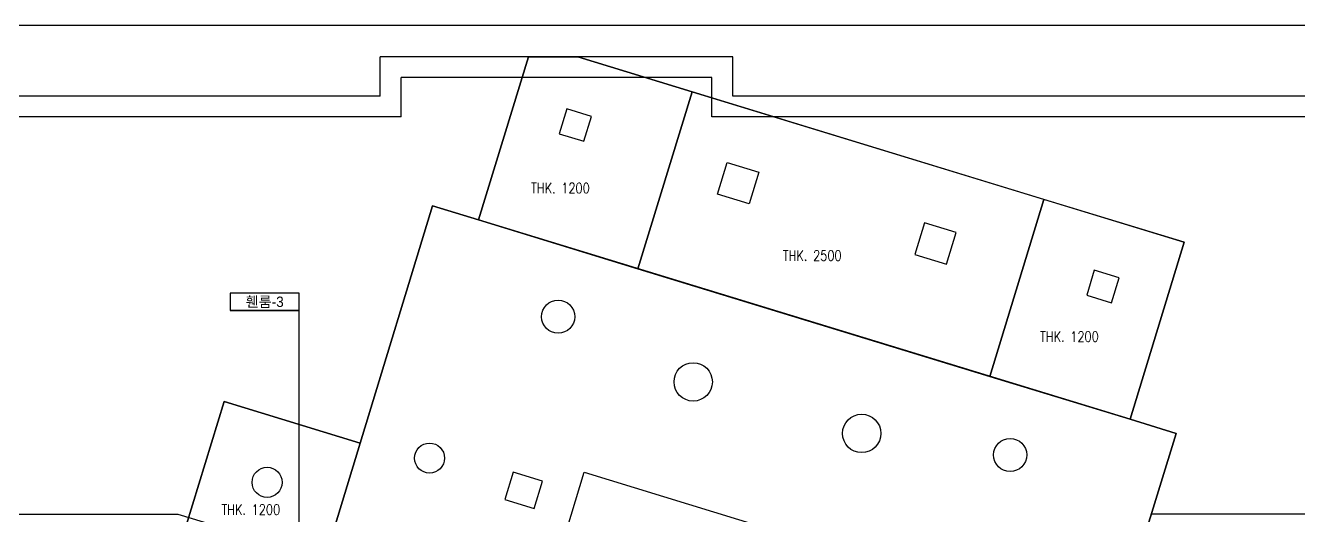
# Model space of a CAD drawing. Header units: millimetres. Extents: x -7575 to 416376, y 91125 to 341855.
# Drawn here: x 146593 to 208004, y 234761 to 258385 of the extents above; entities that cross this region are included whole.
import ezdxf
from ezdxf.enums import TextEntityAlignment as Align

# ---------------------------------------------------------------- set-up
doc = ezdxf.new("R2010")
doc.units = ezdxf.units.MM
doc.header["$LTSCALE"] = 600
doc.header["$MEASUREMENT"] = 0
for name, color, linetype in [('e-plan', 9, 'CONTINUOUS'), ('e-room-box', 7, 'CONTINUOUS'), ('e-text', 6, 'CONTINUOUS')]:
    doc.layers.add(name, color=color, linetype=linetype)
doc.styles.add('GHS', font='romans.shx', dxfattribs={"width": 0.8, "bigfont": 'ghs.shx'})
doc.styles.add('돋움', font='Dotum.ttf')

msp = doc.modelspace()

# ---------------------------------------------------------------- linework, layer by layer
at = {"layer": 'e-plan'}
for p, q in [((205317.3, 258379.5), (117622.5, 258384.9)), ((319962.5, 258374.9), (205317.3, 258379.5)), ((168448.6, 249009.1), (170857.7, 256874.9)), ((170857.7, 256874.9), (168448.6, 249009.1)), ((168448.6, 249009.1), (170857.7, 256874.9)), ((170857.7, 256874.9), (173231.2, 256874.9)), ((173231.2, 256874.9), (170857.7, 256874.9)), ((170857.7, 256874.9), (173231.2, 256874.9)), ((173231.2, 256874.9), (178748.6, 255188)), ((178748.6, 255188), (173231.2, 256874.9)), ((173231.2, 256874.9), (178748.6, 255188)), ((178748.6, 255188), (176140.6, 246657.4)), ((176140.6, 246657.4), (178748.6, 255188)), ((178748.6, 255188), (176140.6, 246657.4)), ((195714.1, 250001.1), (178748.6, 255188)), ((178748.6, 255188), (202484.8, 247931.1)), ((193106.1, 241470.6), (195714.1, 250001.1)), ((195714.1, 250001.1), (193106.1, 241470.6)), ((202484.8, 247931.1), (195714.1, 250001.1)), ((166234, 249686.2), (162739.1, 238255.2)), ((162739.1, 238255.2), (166234, 249686.2)), ((168448.6, 249009.1), (166234, 249686.2)), ((166234, 249686.2), (168448.6, 249009.1)), ((176140.6, 246657.4), (168448.6, 249009.1)), ((168448.6, 249009.1), (176140.6, 246657.4)), ((199876.7, 239400.6), (168448.6, 249009.1)), ((199876.7, 239400.6), (202484.8, 247931.1)), ((202484.8, 247931.1), (199876.7, 239400.6)), ((176140.6, 246657.4), (193106.1, 241470.6)), ((193106.1, 241470.6), (199876.7, 239400.6)), ((156175.3, 240262), (154347.9, 234285.1)), ((154347.9, 234285.1), (156175.3, 240262)), ((156175.3, 240262), (154347.9, 234285.1)), ((162739.1, 238255.2), (156175.3, 240262)), ((156175.3, 240262), (162739.1, 238255.2)), ((162739.1, 238255.2), (156175.3, 240262)), ((202095.4, 238722.3), (199876.7, 239400.6)), ((199876.7, 239400.6), (202095.4, 238722.3)), ((198723.1, 227692.1), (202095.4, 238722.3)), ((202095.4, 238722.3), (198723.1, 227692.1)), ((160911.8, 232278.3), (162739.1, 238255.2)), ((162739.1, 238255.2), (160911.8, 232278.3)), ((160911.8, 232278.3), (162739.1, 238255.2)), ((168155.9, 219204.4), (173550.1, 236848.2)), ((173550.1, 236848.2), (188851, 232170.3)), ((114960, 234824.9), (153941.9, 234824.9)), ((153941.9, 234824.9), (161038.4, 232692.4)), ((316532.9, 234824.9), (200903.8, 234824.9))]:
    msp.add_line(p, q, dxfattribs=at)
at = {"layer": 'e-plan', "ltscale": 0.5}
for p, q in [((180710.1, 256874.9), (163710.1, 256874.9)), ((163710.1, 254974.9), (163710.1, 256874.9)), ((180710.1, 254974.9), (180710.1, 256874.9)), ((179710.1, 255874.9), (164710.1, 255874.9)), ((164710.1, 253974.9), (164710.1, 255874.9)), ((179710.1, 253974.9), (179710.1, 255874.9)), ((163710.1, 254974.9), (117274.1, 254974.9)), ((328960.1, 254974.9), (180710.1, 254974.9)), ((172703.4, 254361), (172337.9, 253165.6)), ((173898.8, 253995.6), (172703.4, 254361)), ((164710.1, 253974.9), (117816, 253974.9)), ((173533.3, 252800.2), (173898.8, 253995.6)), ((329960.1, 253974.9), (179710.1, 253974.9)), ((172337.9, 253165.6), (173533.3, 252800.2)), ((179971, 250256.8), (180438.8, 251786.9)), ((180438.8, 251786.9), (181968.9, 251319.1)), ((181968.9, 251319.1), (181501.1, 249789)), ((181501.1, 249789), (179971, 250256.8)), ((189963.6, 248874.9), (189495.8, 247344.8)), ((191493.7, 248407.1), (189963.6, 248874.9)), ((191025.9, 246877), (191493.7, 248407.1)), ((189495.8, 247344.8), (191025.9, 246877)), ((198150.7, 246581), (197785.2, 245385.6)), ((199346, 246215.5), (198150.7, 246581)), ((198980.6, 245020.2), (199346, 246215.5)), ((197785.2, 245385.6), (198980.6, 245020.2)), ((170121.1, 236850.9), (169717.6, 235531.2)), ((171536.4, 236418.2), (170121.1, 236850.9)), ((171133, 235098.5), (171536.4, 236418.2)), ((169717.6, 235531.2), (171133, 235098.5))]:
    msp.add_line(p, q, dxfattribs=at)
for centre, radius in [((172286.8, 244345.2), 800), ((178802.8, 241202.8), 925), ((186931.4, 238717.6), 925), ((194090.6, 237679.1), 800), ((166085, 237529.9), 725), ((158250, 236359.9), 725)]:
    msp.add_circle(centre, radius, dxfattribs=at)
at = {"layer": 'e-room-box'}
for p, q in [((159800.3, 245481.7), (156467, 245481.7)), ((156467, 245481.7), (156467, 244648.4)), ((159800.3, 244648.4), (159800.3, 245481.7)), ((159800.3, 244648.4), (156467, 244648.4)), ((156467, 244648.4), (159800.3, 244648.4)), ((159800.3, 204076.3), (159800.3, 244648.4))]:
    msp.add_line(p, q, dxfattribs=at)

# ---------------------------------------------------------------- texts
at = {"layer": 'e-plan', "style": 'GHS', "width": 0.8}
for s, p in [('THK. 1200', (170984.6, 250297.2)), ('THK. 2500', (183131.5, 247041.5)), ('THK. 1200', (195537.9, 243136.6)), ('THK. 1200', (156050, 234796.3))]:
    msp.add_text(s, height=500, dxfattribs=at).set_placement(p)
at = {"layer": 'e-text', "style": '돋움'}
msp.add_text('휀룸-3', height=500, dxfattribs=at).set_placement((158133.6, 245065.1), align=Align.MIDDLE_CENTER)

doc.saveas('drawing.dxf')
